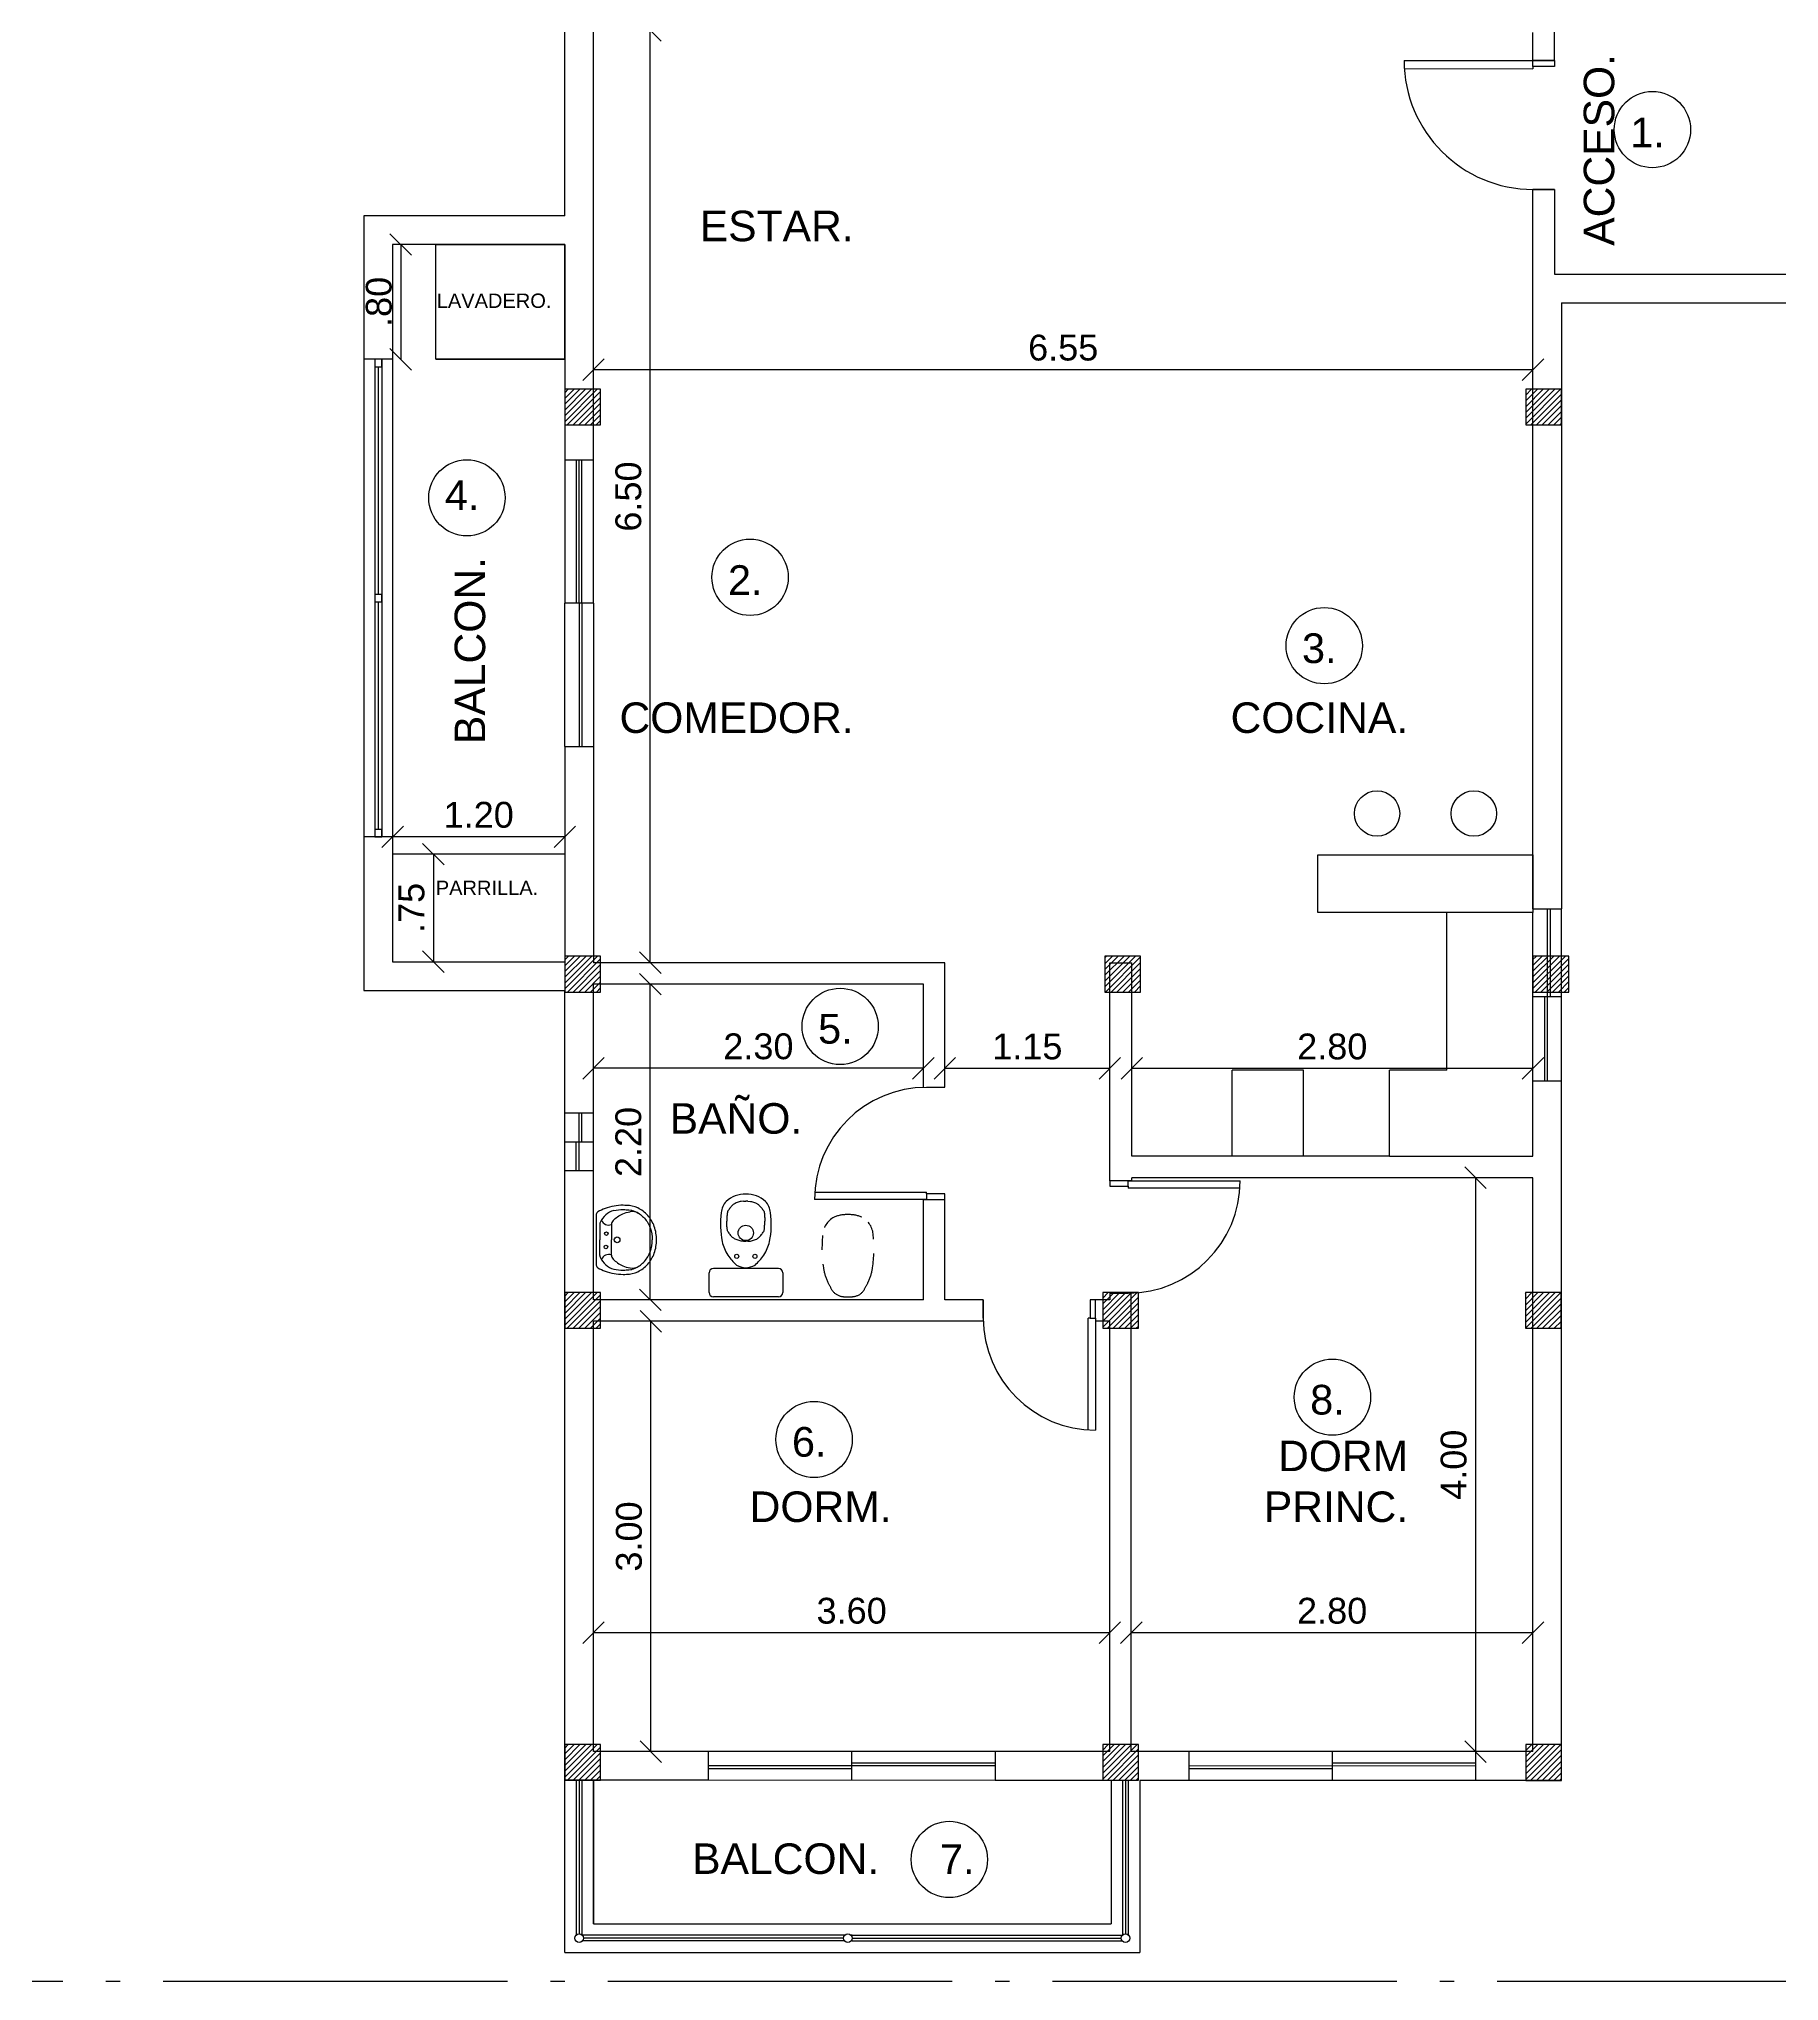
# Model space of a CAD drawing. Header units: millimetres. Extents: x 2359 to 2651, y 2020 to 2122.
# Drawn here: x 2462.03 to 2474.16, y 2069.19 to 2082.73 of the extents above; entities that cross this region are included whole.
import ezdxf
from ezdxf.enums import TextEntityAlignment as Align

# ---------------------------------------------------------------- set-up
doc = ezdxf.new("R2010")
doc.units = ezdxf.units.MM
doc.linetypes.add('ACAD_ISO04W100', pattern=[30, 24, -3, 0, -3])
doc.linetypes.add('DASHED', pattern=[0.75, 0.5, -0.25])
doc.layers.get('0').update_dxf_attribs({"color": 4})
for name, color, linetype in [('CARP-MARCO-PUERTAS', 102, 'Continuous'), ('columnas', 254, 'Continuous'), ('hº aº', 251, 'Continuous'), ('SANIT-DET', 1, 'Continuous')]:
    doc.layers.add(name, color=color, linetype=linetype)
doc.styles.add('ROMANS', font='arial.ttf')
doc.styles.get("Standard").update_dxf_attribs({"font": 'arial.ttf'})
doc.dimstyles.new('Para Interiores', dxfattribs={"dimtxt": 0.18, "dimasz": 0.15, "dimexe": 0.18, "dimexo": 0.0625, "dimgap": 0.06, "dimtad": 1, "dimzin": 4, "dimdsep": 46, "dimtxsty": 'Standard', "dimblk": 'OBLIQUE', "dimcen": 1, "dimse1": 1, "dimse2": 1, "dimclrd": 2, "dimadec": 0, "dimazin": 0, "dimtfac": 1, "dimtofl": 0, "dimtmove": 0, "dimatfit": 3, "dimfxl": 1, "dimtolj": 1, "dimtzin": 0, "dimarcsym": 1})

# ---------------------------------------------------------------- blocks, each defined once
blk = doc.blocks.new('_Oblique')
at = {"color": 0, "linetype": 'ByBlock', "lineweight": -2}
blk.add_line((-0.5, -0.5), (0.5, 0.5), dxfattribs=at)
blk = doc.blocks.new('*D273')
at = {"color": 2, "lineweight": -2, "transparency": 16777216}
blk.add_line((2472.048, 2074.791), (2472.048, 2070.79), dxfattribs=at)
at = {"layer": 'Defpoints', "color": 0, "transparency": 16777216}
for p in [(2472, 2074.791), (2471.851, 2070.79), (2472.048, 2070.79)]:
    blk.add_point(p, dxfattribs=at)
at = {"color": 2, "lineweight": -2, "transparency": 16777216, "xscale": 0.15, "yscale": 0.15, "zscale": 0.15}
for p, rotation in [((2472.048, 2074.791), 90), ((2472.048, 2070.79), 270)]:
    blk.add_blockref('_Oblique', p, dxfattribs=dict(at, rotation=rotation))
at = {"color": 0, "transparency": 16777216, "insert": (2471.896, 2072.79), "char_height": 0.18, "attachment_point": 5, "rotation": 90}
blk.add_mtext('\\A1;{\\C2;4.00}', dxfattribs=at)
blk = doc.blocks.new('*D302')
at = {"color": 2, "lineweight": -2, "transparency": 16777216}
blk.add_line((2469.498, 2071.619), (2465.898, 2071.619), dxfattribs=at)
at = {"layer": 'Defpoints', "color": 0, "transparency": 16777216}
for p in [(2465.898, 2071.619), (2465.898, 2071.33), (2469.498, 2071.33)]:
    blk.add_point(p, dxfattribs=at)
at = {"color": 2, "lineweight": -2, "transparency": 16777216, "xscale": 0.15, "yscale": 0.15, "zscale": 0.15, "rotation": 180}
blk.add_blockref('_Oblique', (2465.898, 2071.619), dxfattribs=at)
at = {"color": 2, "lineweight": -2, "transparency": 16777216, "xscale": 0.15, "yscale": 0.15, "zscale": 0.15}
blk.add_blockref('_Oblique', (2469.498, 2071.619), dxfattribs=at)
at = {"color": 0, "transparency": 16777216, "insert": (2467.698, 2071.771), "char_height": 0.18, "attachment_point": 5}
blk.add_mtext('\\A1;{\\C2;3.60}', dxfattribs=at)
blk = doc.blocks.new('*D274')
at = {"color": 2, "lineweight": -2, "transparency": 16777216}
blk.add_line((2472.448, 2071.619), (2469.648, 2071.619), dxfattribs=at)
at = {"layer": 'Defpoints', "color": 0, "transparency": 16777216}
for p in [(2469.648, 2071.619), (2469.648, 2071.013), (2472.448, 2071.013)]:
    blk.add_point(p, dxfattribs=at)
at = {"color": 2, "lineweight": -2, "transparency": 16777216, "xscale": 0.15, "yscale": 0.15, "zscale": 0.15, "rotation": 180}
blk.add_blockref('_Oblique', (2469.648, 2071.619), dxfattribs=at)
at = {"color": 2, "lineweight": -2, "transparency": 16777216, "xscale": 0.15, "yscale": 0.15, "zscale": 0.15}
blk.add_blockref('_Oblique', (2472.448, 2071.619), dxfattribs=at)
at = {"color": 0, "transparency": 16777216, "insert": (2471.048, 2071.771), "char_height": 0.18, "attachment_point": 5}
blk.add_mtext('\\A1;{\\C2;2.80}', dxfattribs=at)
blk = doc.blocks.new('LAVAT-2')
blk.add_lwpolyline([(-0.177, 0), (0.177, 0, 0.27095), (0.195, 0.01, 0.041198), (0.218, 0.061, 0.087147), (0.241, 0.188, 0.014423), (0.24, 0.21, 0.110985), (0.222, 0.289, 0.102819), (0.17, 0.358, 0.093047), (0.093, 0.404, 0.087147), (0, 0.42, 0.087147), (-0.093, 0.404, 0.093047), (-0.17, 0.358, 0.102819), (-0.222, 0.289, 0.110985), (-0.24, 0.21, -0.014423), (-0.241, 0.188, 0.087147), (-0.218, 0.061, 0.041198), (-0.195, 0.01, 0.27095), (-0.177, 0)], format="xyb", close=True)
at = {"layer": 'SANIT-DET'}
for p, q in [((-0.11, 0.025), (0, 0.025)), ((-0.106, 0.105), (0, 0.105)), ((0.106, 0.105), (0, 0.105)), ((0.11, 0.025), (0, 0.025))]:
    blk.add_line(p, q, dxfattribs=at)
for points in [[(-0.21, 0.209, -0.11237), (-0.195, 0.276, -0.102819), (-0.15, 0.336, -0.093047), (-0.083, 0.375, -0.087147), (0, 0.39, -0.087147)], [(0.21, 0.209, 0.11237), (0.195, 0.276, 0.102819), (0.15, 0.336, 0.093047), (0.083, 0.375, 0.087147), (0, 0.39, 0.087147)], [(-0.204, 0.123, -0.048163), (-0.211, 0.188, -0.015067), (-0.21, 0.209, -0.042482)], [(-0.206, 0.246, -0.000644), (-0.206, 0.247, -0.042482)], [(-0.134, 0.117, -0.092164), (-0.181, 0.184, -0.064814), (-0.196, 0.235, -0.10564)], [(0.134, 0.117, 0.092164), (0.181, 0.184, 0.064814), (0.196, 0.235, 0.10564)], [(0.204, 0.123, 0.048163), (0.211, 0.188, 0.015067), (0.21, 0.209, 0.042482)], [(0.206, 0.246, 0.000644), (0.206, 0.247, 0.042482)]]:
    blk.add_lwpolyline(points, format="xyb", dxfattribs=at)
for centre, radius in [((0, 0.145), 0.02), ((-0.043, 0.07), 0.0125), ((0.05, 0.067), 0.0125)]:
    blk.add_circle(centre, radius, dxfattribs=at)
for centre, radius, start, end in [((-0.107, 0.249), 0.09, 146.4984, 189.2878), ((0.107, 0.249), 0.09, 350.7122, 33.5016), ((-0.06, 0.165), 0.151, 196.3504, 246.3403), ((-0.157, 0.087), 0.0542, 291.2773, 19.8888), ((-0.106, 0.145), 0.04, 225.1843, 270), ((-0.11, 0.05), 0.025, 246.3403, 270.2884), ((-0.11, 0.115), 0.09, 269.5093, 270), ((0.157, 0.087), 0.0542, 160.1112, 248.7227), ((0.106, 0.145), 0.04, 270, 314.8157), ((0.11, 0.05), 0.025, 269.7116, 293.6597), ((0.11, 0.115), 0.09, 270, 270.4907), ((0.06, 0.165), 0.151, 293.6597, 343.6496)]:
    blk.add_arc(centre, radius, start, end, dxfattribs=at)
at = {"style": 'ROMANS', "flags": 1}
blk.add_attdef('NOMENCLATURA', text='', height=0.08, dxfattribs=at).set_placement((0, 0.284), align=Align.MIDDLE)
blk = doc.blocks.new('INODORO1')
for p, q in [((-0.257, 0.03), (-0.257, 0.168)), ((0.227, 0.198), (-0.227, 0.198)), ((0.257, 0.168), (0.257, 0.03)), ((0.227, 0), (-0.227, 0))]:
    blk.add_line(p, q)
blk.add_lwpolyline([(-0.001, 0.716, 0.193023), (-0.138, 0.666, 0.145572), (-0.173, 0.588, 0.077711), (-0.166, 0.386, 0.087544), (-0.126, 0.292, 0.055228), (-0.066, 0.222, 0.090627), (-0.001, 0.203, 0.091051), (0.064, 0.222, 0.055228), (0.125, 0.292, 0.087544), (0.165, 0.386, 0.077711), (0.172, 0.588, 0.145572), (0.137, 0.666, 0.193023), (-0.001, 0.716, 61.25604)], format="xyb", close=True)
for centre, start, end in [((-0.227, 0.168), 90, 180), ((0.227, 0.168), 0, 90), ((-0.227, 0.03), 180, 270), ((0.227, 0.03), 270, 360)]:
    blk.add_arc(centre, 0.03, start, end)
at = {"layer": 'SANIT-DET'}
for points in [[(-0.016, 0.667), (-0.033, 0.666, 0.028747), (-0.062, 0.658, 0.052421), (-0.076, 0.652, 0.050041), (-0.093, 0.64, 0.040538), (-0.11, 0.621, 0.036304), (-0.125, 0.599, 0.08346), (-0.129, 0.588, 0.024812), (-0.131, 0.577, 0.009631), (-0.133, 0.551, 0.014344), (-0.133, 0.542, 0.009208), (-0.133, 0.528)], [(0.014, 0.667), (0.032, 0.666, -0.028747), (0.06, 0.658, -0.052421), (0.075, 0.652, -0.050041), (0.091, 0.64, -0.040538), (0.108, 0.621, -0.036304), (0.124, 0.599, -0.08346), (0.128, 0.588, -0.024812), (0.129, 0.577, -0.009631), (0.131, 0.551, -0.014344), (0.132, 0.542, -0.009208), (0.131, 0.528)], [(-0.016, 0.388), (-0.033, 0.389, -0.028747), (-0.062, 0.397, -0.052421), (-0.076, 0.403, -0.050041), (-0.093, 0.415, -0.040538), (-0.11, 0.434, -0.036304), (-0.125, 0.456, -0.08346), (-0.129, 0.467, -0.024812), (-0.131, 0.478, -0.009631), (-0.133, 0.504, -0.014344), (-0.133, 0.513, -0.009208), (-0.133, 0.527)], [(0.014, 0.388), (0.032, 0.389, 0.028747), (0.06, 0.397, 0.052421), (0.075, 0.403, 0.050041), (0.091, 0.415, 0.040538), (0.108, 0.434, 0.036304), (0.124, 0.456, 0.08346), (0.128, 0.467, 0.024812), (0.129, 0.478, 0.009631), (0.131, 0.504, 0.014344), (0.132, 0.513, 0.009208), (0.131, 0.527)]]:
    blk.add_lwpolyline(points, format="xyb", dxfattribs=at)
for points in [[(-0.016, 0.667), (-0.001, 0.667)], [(0.014, 0.667), (-0.001, 0.667)], [(-0.016, 0.388), (-0.001, 0.388)], [(0.014, 0.388), (-0.001, 0.388)]]:
    blk.add_lwpolyline(points, dxfattribs=at)
for centre, radius in [((-0.001, 0.446), 0.0535), ((-0.064, 0.283), 0.0141), ((0.063, 0.283), 0.0141)]:
    blk.add_circle(centre, radius, dxfattribs=at)
at = {"style": 'ROMANS', "flags": 1}
blk.add_attdef('NOMENCLATURA', text='', height=0.08, dxfattribs=at).set_placement((0.017, 0.1), align=Align.MIDDLE)
blk = doc.blocks.new('*D275')
at = {"color": 2, "lineweight": -2, "transparency": 16777216}
blk.add_line((2466.298, 2070.79), (2466.298, 2073.79), dxfattribs=at)
at = {"layer": 'Defpoints', "color": 0, "transparency": 16777216}
for p in [(2466.298, 2073.79), (2467.731, 2073.79), (2467.731, 2070.79)]:
    blk.add_point(p, dxfattribs=at)
at = {"color": 2, "lineweight": -2, "transparency": 16777216, "xscale": 0.15, "yscale": 0.15, "zscale": 0.15}
for p, rotation in [((2466.298, 2073.79), 90), ((2466.298, 2070.79), 270)]:
    blk.add_blockref('_Oblique', p, dxfattribs=dict(at, rotation=rotation))
at = {"color": 0, "transparency": 16777216, "insert": (2466.146, 2072.29), "char_height": 0.18, "attachment_point": 5, "rotation": 90}
blk.add_mtext('\\A1;{\\C2;3.00}', dxfattribs=at)
blk = doc.blocks.new('*D276')
at = {"color": 2, "lineweight": -2, "transparency": 16777216}
blk.add_line((2466.294, 2073.94), (2466.294, 2076.14), dxfattribs=at)
at = {"layer": 'Defpoints', "color": 0, "transparency": 16777216}
for p in [(2466.294, 2076.14), (2466.294, 2076.14), (2466.294, 2073.94)]:
    blk.add_point(p, dxfattribs=at)
at = {"color": 2, "lineweight": -2, "transparency": 16777216, "xscale": 0.15, "yscale": 0.15, "zscale": 0.15}
for p, rotation in [((2466.294, 2076.14), 90), ((2466.294, 2073.94), 270)]:
    blk.add_blockref('_Oblique', p, dxfattribs=dict(at, rotation=rotation))
at = {"color": 0, "transparency": 16777216, "insert": (2466.142, 2075.04), "char_height": 0.18, "attachment_point": 5, "rotation": 90}
blk.add_mtext('\\A1;2.20', dxfattribs=at)
blk = doc.blocks.new('*D277')
at = {"color": 2, "lineweight": -2, "transparency": 16777216}
blk.add_line((2466.294, 2076.29), (2466.294, 2082.79), dxfattribs=at)
at = {"layer": 'Defpoints', "color": 0, "transparency": 16777216}
for p in [(2466.294, 2082.79), (2469.385, 2082.79), (2469.385, 2076.29)]:
    blk.add_point(p, dxfattribs=at)
at = {"color": 2, "lineweight": -2, "transparency": 16777216, "xscale": 0.15, "yscale": 0.15, "zscale": 0.15}
for p, rotation in [((2466.294, 2082.79), 90), ((2466.294, 2076.29), 270)]:
    blk.add_blockref('_Oblique', p, dxfattribs=dict(at, rotation=rotation))
at = {"color": 0, "transparency": 16777216, "insert": (2466.142, 2079.54), "char_height": 0.18, "attachment_point": 5, "rotation": 90}
blk.add_mtext('\\A1;6.50', dxfattribs=at)
blk = doc.blocks.new('*D303')
at = {"color": 2, "lineweight": -2, "transparency": 16777216}
blk.add_line((2465.898, 2080.425), (2472.448, 2080.425), dxfattribs=at)
at = {"layer": 'Defpoints', "color": 0, "transparency": 16777216}
for p in [(2465.898, 2080.425), (2472.448, 2080.425), (2472.448, 2080.425)]:
    blk.add_point(p, dxfattribs=at)
at = {"color": 2, "lineweight": -2, "transparency": 16777216, "xscale": 0.15, "yscale": 0.15, "zscale": 0.15, "rotation": 180}
blk.add_blockref('_Oblique', (2465.898, 2080.425), dxfattribs=at)
at = {"color": 2, "lineweight": -2, "transparency": 16777216, "xscale": 0.15, "yscale": 0.15, "zscale": 0.15}
blk.add_blockref('_Oblique', (2472.448, 2080.425), dxfattribs=at)
at = {"color": 0, "transparency": 16777216, "insert": (2469.173, 2080.577), "char_height": 0.18, "attachment_point": 5}
blk.add_mtext('\\A1;6.55', dxfattribs=at)
blk = doc.blocks.new('*D304')
at = {"color": 2, "lineweight": -2, "transparency": 16777216}
blk.add_line((2472.448, 2075.553), (2469.651, 2075.553), dxfattribs=at)
at = {"layer": 'Defpoints', "color": 0, "transparency": 16777216}
for p in [(2469.651, 2076.29), (2472.448, 2075.937), (2469.651, 2075.553)]:
    blk.add_point(p, dxfattribs=at)
at = {"color": 2, "lineweight": -2, "transparency": 16777216, "xscale": 0.15, "yscale": 0.15, "zscale": 0.15, "rotation": 180}
blk.add_blockref('_Oblique', (2469.651, 2075.553), dxfattribs=at)
at = {"color": 2, "lineweight": -2, "transparency": 16777216, "xscale": 0.15, "yscale": 0.15, "zscale": 0.15}
blk.add_blockref('_Oblique', (2472.448, 2075.553), dxfattribs=at)
at = {"color": 0, "transparency": 16777216, "insert": (2471.049, 2075.705), "char_height": 0.18, "attachment_point": 5}
blk.add_mtext('\\A1;2.80', dxfattribs=at)
blk = doc.blocks.new('*D305')
at = {"color": 2, "lineweight": -2, "transparency": 16777216}
blk.add_line((2469.498, 2075.553), (2468.348, 2075.553), dxfattribs=at)
at = {"layer": 'Defpoints', "color": 0, "transparency": 16777216}
for p in [(2468.348, 2075.553), (2468.348, 2075.54), (2469.498, 2075.54)]:
    blk.add_point(p, dxfattribs=at)
at = {"color": 2, "lineweight": -2, "transparency": 16777216, "xscale": 0.15, "yscale": 0.15, "zscale": 0.15, "rotation": 180}
blk.add_blockref('_Oblique', (2468.348, 2075.553), dxfattribs=at)
at = {"color": 2, "lineweight": -2, "transparency": 16777216, "xscale": 0.15, "yscale": 0.15, "zscale": 0.15}
blk.add_blockref('_Oblique', (2469.498, 2075.553), dxfattribs=at)
at = {"color": 0, "transparency": 16777216, "insert": (2468.923, 2075.705), "char_height": 0.18, "attachment_point": 5}
blk.add_mtext('\\A1;1.15', dxfattribs=at)
blk = doc.blocks.new('*D306')
at = {"color": 2, "lineweight": -2, "transparency": 16777216}
blk.add_line((2468.198, 2075.554), (2465.898, 2075.554), dxfattribs=at)
at = {"layer": 'Defpoints', "color": 0, "transparency": 16777216}
for p in [(2465.898, 2075.554), (2465.898, 2075.554), (2468.198, 2075.554)]:
    blk.add_point(p, dxfattribs=at)
at = {"color": 2, "lineweight": -2, "transparency": 16777216, "xscale": 0.15, "yscale": 0.15, "zscale": 0.15, "rotation": 180}
blk.add_blockref('_Oblique', (2465.898, 2075.554), dxfattribs=at)
at = {"color": 2, "lineweight": -2, "transparency": 16777216, "xscale": 0.15, "yscale": 0.15, "zscale": 0.15}
blk.add_blockref('_Oblique', (2468.198, 2075.554), dxfattribs=at)
at = {"color": 0, "transparency": 16777216, "insert": (2467.048, 2075.706), "char_height": 0.18, "attachment_point": 5}
blk.add_mtext('\\A1;2.30', dxfattribs=at)
blk = doc.blocks.new('*D308')
at = {"color": 2, "lineweight": -2, "transparency": 16777216}
blk.add_line((2465.698, 2077.168), (2464.498, 2077.168), dxfattribs=at)
at = {"layer": 'Defpoints', "color": 0, "transparency": 16777216}
for p in [(2464.498, 2081.297), (2465.698, 2081.297), (2464.498, 2077.168)]:
    blk.add_point(p, dxfattribs=at)
at = {"color": 2, "lineweight": -2, "transparency": 16777216, "xscale": 0.15, "yscale": 0.15, "zscale": 0.15, "rotation": 180}
blk.add_blockref('_Oblique', (2464.498, 2077.168), dxfattribs=at)
at = {"color": 2, "lineweight": -2, "transparency": 16777216, "xscale": 0.15, "yscale": 0.15, "zscale": 0.15}
blk.add_blockref('_Oblique', (2465.698, 2077.168), dxfattribs=at)
at = {"color": 0, "transparency": 16777216, "insert": (2465.098, 2077.32), "char_height": 0.18, "attachment_point": 5}
blk.add_mtext('\\A1;1.20', dxfattribs=at)
blk = doc.blocks.new('*D283')
at = {"color": 2, "lineweight": -2, "transparency": 16777216}
blk.add_line((2464.554, 2081.297), (2464.554, 2080.497), dxfattribs=at)
at = {"layer": 'Defpoints', "color": 0, "transparency": 16777216}
for p in [(2464.964, 2081.297), (2464.554, 2080.497), (2464.964, 2080.497)]:
    blk.add_point(p, dxfattribs=at)
at = {"color": 2, "lineweight": -2, "transparency": 16777216, "xscale": 0.15, "yscale": 0.15, "zscale": 0.15}
for p, rotation in [((2464.554, 2081.297), 90), ((2464.554, 2080.497), 270)]:
    blk.add_blockref('_Oblique', p, dxfattribs=dict(at, rotation=rotation))
at = {"color": 0, "transparency": 16777216, "insert": (2464.402, 2080.897), "char_height": 0.18, "attachment_point": 5, "rotation": 90}
blk.add_mtext('\\A1;.80', dxfattribs=at)
blk = doc.blocks.new('*D284')
at = {"color": 2, "lineweight": -2, "transparency": 16777216}
blk.add_line((2464.782, 2077.047), (2464.782, 2076.297), dxfattribs=at)
at = {"layer": 'Defpoints', "color": 0, "transparency": 16777216}
for p in [(2465.636, 2077.047), (2464.782, 2076.297), (2465.636, 2076.297)]:
    blk.add_point(p, dxfattribs=at)
at = {"color": 2, "lineweight": -2, "transparency": 16777216, "xscale": 0.15, "yscale": 0.15, "zscale": 0.15}
for p, rotation in [((2464.782, 2077.047), 90), ((2464.782, 2076.297), 270)]:
    blk.add_blockref('_Oblique', p, dxfattribs=dict(at, rotation=rotation))
at = {"color": 0, "transparency": 16777216, "insert": (2464.63, 2076.672), "char_height": 0.18, "attachment_point": 5, "rotation": 90}
blk.add_mtext('\\A1;{\\C2;.75}', dxfattribs=at)

msp = doc.modelspace()

# ---------------------------------------------------------------- hatches: boundary and pattern name
at = {"layer": 'hº aº'}
h = msp.add_hatch(dxfattribs=at)
h.set_pattern_fill('ANSI31', color=256, scale=0.009, angle=180, style=0)
h.set_pattern_definition([(225, (3117.87086, 2512.47858), (0.0202055763, -0.0202055763), [])])
h.paths.add_polyline_path([(2465.698, 2080.039), (2465.948, 2080.039), (2465.948, 2080.288), (2465.698, 2080.288)])
h = msp.add_hatch(dxfattribs=at)
h.set_pattern_fill('ANSI31', color=256, scale=0.009, angle=180, style=0)
h.set_pattern_definition([(225, (3111.170856, 2512.47858), (0.0202055763, -0.0202055763), [])])
h.paths.add_polyline_path([(2472.398, 2080.039), (2472.648, 2080.039), (2472.648, 2080.288), (2472.398, 2080.288)])
h = msp.add_hatch(dxfattribs=at)
h.set_pattern_fill('ANSI31', color=256, scale=0.009, angle=180, style=0)
h.set_pattern_definition([(225, (3117.87086, 2508.524246), (0.0202055763, -0.0202055763), [])])
h.paths.add_polyline_path([(2465.698, 2076.085), (2465.948, 2076.085), (2465.948, 2076.334), (2465.698, 2076.334)])
h = msp.add_hatch(dxfattribs=at)
h.set_pattern_fill('ANSI31', color=256, scale=0.009, angle=180, style=0)
h.set_pattern_definition([(225, (3114.10541, 2508.524246), (0.0202055763, -0.0202055763), [])])
h.paths.add_polyline_path([(2469.463, 2076.085), (2469.713, 2076.085), (2469.713, 2076.334), (2469.463, 2076.334)])
h = msp.add_hatch(dxfattribs=at)
h.set_pattern_fill('ANSI31', color=256, scale=0.009, angle=180, style=0)
h.set_pattern_definition([(225, (3111.120857, 2508.524246), (0.0202055763, -0.0202055763), [])])
h.paths.add_polyline_path([(2472.448, 2076.085), (2472.698, 2076.085), (2472.698, 2076.334), (2472.448, 2076.334)])
h = msp.add_hatch(dxfattribs=at)
h.set_pattern_fill('ANSI31', color=256, scale=0.009, angle=180, style=0)
h.set_pattern_definition([(225, (3117.87086, 2506.180778), (0.0202055763, -0.0202055763), [])])
h.paths.add_polyline_path([(2465.698, 2073.741), (2465.948, 2073.741), (2465.948, 2073.99), (2465.698, 2073.99)])
h = msp.add_hatch(dxfattribs=at)
h.set_pattern_fill('ANSI31', color=256, scale=0.009, angle=180, style=0)
h.set_pattern_definition([(225, (3114.119515, 2506.180778), (0.0202055763, -0.0202055763), [])])
h.paths.add_polyline_path([(2469.449, 2073.741), (2469.699, 2073.741), (2469.699, 2073.99), (2469.449, 2073.99)])
h = msp.add_hatch(dxfattribs=at)
h.set_pattern_fill('ANSI31', color=256, scale=0.009, angle=180, style=0)
h.set_pattern_definition([(225, (3111.173462, 2506.180778), (0.0202055763, -0.0202055763), [])])
h.paths.add_polyline_path([(2472.395, 2073.741), (2472.645, 2073.741), (2472.645, 2073.99), (2472.395, 2073.99)])
h = msp.add_hatch(dxfattribs=at)
h.set_pattern_fill('ANSI31', color=256, scale=0.009, angle=180, style=0)
h.set_pattern_definition([(225, (3117.87086, 2503.029464), (0.0202055763, -0.0202055763), [])])
h.paths.add_polyline_path([(2465.698, 2070.59), (2465.948, 2070.59), (2465.948, 2070.839), (2465.698, 2070.839)])
h = msp.add_hatch(dxfattribs=at)
h.set_pattern_fill('ANSI31', color=256, scale=0.009, angle=180, style=0)
h.set_pattern_definition([(225, (3114.119515, 2503.029837), (0.0202055763, -0.0202055763), [])])
h.paths.add_polyline_path([(2469.449, 2070.59), (2469.699, 2070.59), (2469.699, 2070.839), (2469.449, 2070.839)])
h = msp.add_hatch(dxfattribs=at)
h.set_pattern_fill('ANSI31', color=256, scale=0.009, angle=180, style=0)
h.set_pattern_definition([(225, (3111.170863, 2503.028783), (0.0202055763, -0.0202055763), [])])
h.paths.add_polyline_path([(2472.398, 2070.589), (2472.648, 2070.589), (2472.648, 2070.838), (2472.398, 2070.838)])

# ---------------------------------------------------------------- linework, layer by layer
at = {"color": 4}
for p, q in [((2465.698, 2081.497), (2465.698, 2082.99)), ((2472.598, 2082.581), (2472.598, 2082.99)), ((2465.898, 2079.797), (2465.898, 2082.79)), ((2472.448, 2082.581), (2472.448, 2082.775)), ((2471.55, 2082.581), (2472.448, 2082.581)), ((2471.551, 2082.523), (2472.448, 2082.522)), ((2472.598, 2082.581), (2472.448, 2082.581)), ((2472.448, 2082.537), (2472.448, 2082.522)), ((2472.448, 2076.666), (2472.448, 2081.681)), ((2472.448, 2081.681), (2472.598, 2081.681)), ((2472.598, 2081.681), (2472.448, 2081.681)), ((2472.598, 2081.681), (2472.448, 2081.681)), ((2472.598, 2081.681), (2472.598, 2081.09)), ((2465.698, 2081.297), (2464.498, 2081.297)), ((2464.498, 2081.297), (2464.498, 2080.497)), ((2465.698, 2081.297), (2465.698, 2080.497)), ((2472.598, 2081.09), (2475.598, 2081.09)), ((2472.648, 2080.89), (2475.548, 2080.89)), ((2472.648, 2080.89), (2472.648, 2076.666)), ((2464.798, 2080.497), (2465.698, 2080.497)), ((2465.698, 2077.797), (2465.698, 2076.297)), ((2465.898, 2077.797), (2465.898, 2076.29)), ((2465.698, 2077.047), (2465.698, 2076.297)), ((2468.348, 2076.29), (2465.898, 2076.29)), ((2468.348, 2075.422), (2468.348, 2076.29)), ((2469.498, 2074.791), (2469.498, 2076.29)), ((2469.498, 2076.29), (2469.651, 2076.29)), ((2469.651, 2074.941), (2469.651, 2076.29)), ((2467.998, 2076.14), (2465.898, 2076.14)), ((2468.198, 2076.14), (2465.898, 2076.14)), ((2465.898, 2075.24), (2465.898, 2076.14)), ((2468.198, 2075.421), (2468.198, 2076.14)), ((2465.698, 2075.24), (2465.698, 2076.097)), ((2472.648, 2070.59), (2472.648, 2075.466)), ((2468.219, 2075.422), (2468.348, 2075.422)), ((2470.351, 2074.941), (2469.651, 2074.941)), ((2471.448, 2074.941), (2470.848, 2074.941)), ((2465.698, 2070.59), (2465.698, 2074.84)), ((2465.898, 2073.94), (2465.898, 2074.84)), ((2469.498, 2074.769), (2469.498, 2074.791)), ((2472.448, 2074.791), (2469.651, 2074.791)), ((2469.651, 2074.769), (2469.651, 2074.791)), ((2472.448, 2070.79), (2472.448, 2074.791)), ((2468.219, 2074.64), (2467.439, 2074.64)), ((2467.441, 2074.69), (2468.219, 2074.691)), ((2468.195, 2074.64), (2468.348, 2074.64)), ((2468.198, 2073.94), (2468.198, 2074.64)), ((2468.198, 2074.64), (2468.348, 2074.64)), ((2468.219, 2074.678), (2468.219, 2074.691)), ((2468.348, 2073.94), (2468.348, 2074.64)), ((2469.651, 2074.769), (2469.498, 2074.769)), ((2469.651, 2074.769), (2469.498, 2074.769)), ((2469.626, 2074.769), (2470.407, 2074.769)), ((2469.626, 2074.731), (2469.626, 2074.718)), ((2470.405, 2074.718), (2469.626, 2074.718)), ((2469.498, 2073.987), (2469.498, 2073.94)), ((2469.626, 2073.987), (2469.498, 2073.987)), ((2469.498, 2073.987), (2469.626, 2073.987)), ((2469.498, 2073.987), (2469.626, 2073.987)), ((2469.648, 2070.79), (2469.648, 2073.987)), ((2468.198, 2073.94), (2465.898, 2073.94)), ((2468.616, 2073.94), (2468.348, 2073.94)), ((2468.616, 2073.811), (2468.616, 2073.94)), ((2468.616, 2073.94), (2468.616, 2073.811)), ((2468.616, 2073.94), (2468.616, 2073.811)), ((2469.498, 2073.94), (2469.398, 2073.94)), ((2468.616, 2073.79), (2465.898, 2073.79)), ((2465.898, 2070.79), (2465.898, 2073.79)), ((2469.347, 2073.033), (2469.347, 2073.811)), ((2469.36, 2073.811), (2469.347, 2073.811)), ((2469.398, 2073.811), (2469.398, 2073.031)), ((2469.498, 2073.79), (2469.398, 2073.79)), ((2469.498, 2073.79), (2469.398, 2073.79)), ((2469.498, 2070.79), (2469.498, 2073.79)), ((2466.698, 2070.79), (2465.898, 2070.79)), ((2466.698, 2070.79), (2466.298, 2070.79)), ((2469.498, 2070.79), (2468.698, 2070.79)), ((2469.498, 2070.79), (2468.698, 2070.79)), ((2470.048, 2070.79), (2469.648, 2070.79)), ((2472.448, 2070.79), (2472.048, 2070.79)), ((2465.898, 2069.59), (2465.898, 2070.59)), ((2470.048, 2070.589), (2469.707, 2070.589)), ((2472.648, 2070.589), (2472.048, 2070.589))]:
    msp.add_line(p, q, dxfattribs=at)
at = {"color": 5}
for p, q in [((2465.698, 2081.497), (2464.298, 2081.497)), ((2464.298, 2081.497), (2464.298, 2080.497)), ((2465.698, 2081.297), (2464.498, 2081.297)), ((2464.498, 2081.297), (2464.498, 2080.497)), ((2464.498, 2080.497), (2464.298, 2080.497)), ((2465.698, 2080.497), (2465.698, 2079.797)), ((2465.698, 2077.797), (2465.698, 2076.297)), ((2464.498, 2077.168), (2464.298, 2077.168)), ((2464.298, 2077.168), (2464.298, 2076.097)), ((2464.498, 2077.168), (2464.498, 2076.297)), ((2465.698, 2077.047), (2465.698, 2076.297)), ((2464.498, 2076.297), (2465.698, 2076.297)), ((2464.298, 2076.097), (2465.698, 2076.097)), ((2466.698, 2070.59), (2465.698, 2070.59)), ((2465.698, 2069.39), (2465.698, 2070.59)), ((2465.898, 2070.59), (2465.898, 2069.59)), ((2469.507, 2070.589), (2468.698, 2070.589)), ((2469.507, 2070.589), (2469.507, 2069.59)), ((2469.707, 2070.589), (2469.707, 2069.39)), ((2465.898, 2069.59), (2469.507, 2069.59)), ((2465.698, 2069.39), (2469.707, 2069.39))]:
    msp.add_line(p, q, dxfattribs=at)
at = {"color": 7}
for p, q in [((2464.798, 2080.497), (2464.798, 2081.297)), ((2464.798, 2081.297), (2465.698, 2081.297)), ((2465.698, 2080.497), (2465.698, 2081.297)), ((2465.698, 2080.497), (2464.798, 2080.497)), ((2465.698, 2077.047), (2464.498, 2077.047))]:
    msp.add_line(p, q, dxfattribs=at)
at = {"color": 102}
for p, q in [((2464.298, 2080.497), (2464.298, 2077.168)), ((2464.373, 2080.445), (2464.373, 2078.858)), ((2465.698, 2079.797), (2465.898, 2079.797)), ((2464.373, 2078.858), (2464.373, 2077.219)), ((2465.698, 2077.797), (2465.898, 2077.797)), ((2472.448, 2076.666), (2472.648, 2076.666)), ((2472.548, 2076.666), (2472.548, 2075.466)), ((2472.568, 2076.666), (2472.568, 2076.054)), ((2472.648, 2075.466), (2472.648, 2076.666)), ((2472.448, 2075.466), (2472.448, 2076.641)), ((2472.448, 2076.054), (2472.648, 2076.054)), ((2472.528, 2076.054), (2472.528, 2075.466)), ((2472.448, 2075.466), (2472.448, 2075.466)), ((2472.448, 2075.466), (2472.648, 2075.466)), ((2465.898, 2075.24), (2465.698, 2075.24)), ((2465.698, 2074.84), (2465.698, 2075.24)), ((2465.798, 2074.84), (2465.798, 2075.24)), ((2465.818, 2075.04), (2465.818, 2075.24)), ((2465.898, 2074.84), (2465.898, 2075.24)), ((2465.898, 2075.04), (2465.698, 2075.04)), ((2465.778, 2074.84), (2465.778, 2075.04)), ((2465.898, 2074.84), (2465.698, 2074.84)), ((2466.698, 2070.79), (2466.698, 2070.59)), ((2468.698, 2070.79), (2466.698, 2070.79)), ((2467.698, 2070.79), (2467.698, 2070.59)), ((2468.698, 2070.71), (2467.698, 2070.71)), ((2468.698, 2070.79), (2468.698, 2070.589)), ((2470.048, 2070.79), (2470.048, 2070.589)), ((2472.048, 2070.79), (2470.048, 2070.79)), ((2471.048, 2070.79), (2471.048, 2070.589)), ((2472.048, 2070.709), (2471.048, 2070.709)), ((2472.048, 2070.79), (2472.048, 2070.589)), ((2468.698, 2070.69), (2466.698, 2070.69)), ((2467.698, 2070.67), (2466.698, 2070.67)), ((2468.698, 2070.589), (2466.698, 2070.59)), ((2472.048, 2070.689), (2470.048, 2070.69)), ((2471.048, 2070.669), (2470.048, 2070.67)), ((2472.048, 2070.589), (2470.048, 2070.589))]:
    msp.add_line(p, q, dxfattribs=at)
at = {"color": 1}
for p, q in [((2471.848, 2075.541), (2471.848, 2076.641)), ((2470.848, 2075.541), (2470.351, 2075.541)), ((2470.351, 2074.941), (2470.351, 2075.541)), ((2470.848, 2074.941), (2470.848, 2075.541)), ((2471.848, 2075.541), (2471.448, 2075.541)), ((2471.448, 2074.941), (2471.448, 2075.541)), ((2472.448, 2074.941), (2472.448, 2075.466)), ((2470.848, 2074.941), (2470.351, 2074.941)), ((2471.448, 2074.941), (2472.448, 2074.941))]:
    msp.add_line(p, q, dxfattribs=at)
at = {"color": 7, "linetype": 'ACAD_ISO04W100', "ltscale": 0.1}
msp.add_line((2444.298, 2069.19), (2486.298, 2069.19), dxfattribs=at)
at = {"color": 7}
for points in [[(2472.448, 2082.581), (2472.598, 2082.581), (2472.598, 2082.537), (2472.448, 2082.537)], [(2464.423, 2080.497), (2464.373, 2080.497), (2464.373, 2080.445), (2464.423, 2080.445)], [(2464.423, 2078.858), (2464.373, 2078.858), (2464.373, 2078.807), (2464.423, 2078.807)], [(2464.423, 2077.219), (2464.373, 2077.219), (2464.373, 2077.168), (2464.423, 2077.168)], [(2468.219, 2074.64), (2468.348, 2074.64), (2468.348, 2074.678), (2468.219, 2074.678)], [(2469.626, 2074.769), (2469.498, 2074.769), (2469.498, 2074.731), (2469.626, 2074.731)], [(2469.398, 2073.811), (2469.398, 2073.94), (2469.36, 2073.94), (2469.36, 2073.811)]]:
    msp.add_lwpolyline(points, close=True, dxfattribs=at)
at = {"color": 1}
msp.add_lwpolyline([(2472.448, 2076.641), (2470.948, 2076.641), (2470.948, 2077.041), (2472.448, 2077.041)], close=True, dxfattribs=at)
at = {"color": 1, "linetype": 'DASHED', "ltscale": 0.15}
msp.add_lwpolyline([(2467.769, 2074.517, -0.262722), (2467.849, 2074.389, -0.061431), (2467.844, 2074.163, -0.073837), (2467.816, 2074.068, -0.02136), (2467.782, 2074.005, -0.217458), (2467.718, 2073.964, -0.067695), (2467.672, 2073.96, -0.067639), (2467.627, 2073.964, -0.190009), (2467.563, 2074.005, -0.02136), (2467.529, 2074.068, -0.069685), (2467.501, 2074.163, -0.061431), (2467.496, 2074.389, -0.262722), (2467.576, 2074.517, -0.09682), (2467.672, 2074.534, -0.096471), (2467.769, 2074.517)], format="xyb", close=True, dxfattribs=at)
at = {"color": 7}
for centre in [(2473.281, 2082.098), (2465.016, 2079.531), (2466.99, 2078.977), (2470.993, 2078.5), (2467.618, 2075.846), (2471.05, 2073.261), (2467.436, 2072.966), (2468.379, 2070.038)]:
    msp.add_circle(centre, 0.266, dxfattribs=at)
at = {"color": 1}
for centre in [(2471.361, 2077.33), (2472.036, 2077.33)]:
    msp.add_circle(centre, 0.158, dxfattribs=at)
at = {"color": 7}
for centre, radius, start, end in [((2472.45, 2082.581), 0.9, 180.0275, 270.0007), ((2468.221, 2074.639), 0.782, 90, 179.9733), ((2469.625, 2074.769), 0.782, 270, 359.9733), ((2469.398, 2073.813), 0.782, 180, 269.9733)]:
    msp.add_arc(centre, radius, start, end, dxfattribs=at)
at = {"layer": 'CARP-MARCO-PUERTAS'}
for p, q in [((2464.423, 2080.497), (2464.423, 2077.168)), ((2464.498, 2080.497), (2464.498, 2077.168)), ((2464.398, 2080.445), (2464.398, 2078.858)), ((2465.698, 2079.797), (2465.698, 2078.797)), ((2465.778, 2079.797), (2465.778, 2078.797)), ((2465.798, 2078.797), (2465.798, 2079.797)), ((2465.818, 2078.797), (2465.818, 2079.797)), ((2465.898, 2078.797), (2465.898, 2079.797)), ((2464.398, 2078.807), (2464.398, 2077.219)), ((2465.898, 2078.797), (2465.698, 2078.797)), ((2465.698, 2077.797), (2465.698, 2078.797)), ((2465.898, 2078.797), (2465.698, 2078.797)), ((2465.798, 2078.797), (2465.798, 2077.797)), ((2465.818, 2078.797), (2465.818, 2077.797)), ((2465.898, 2078.797), (2465.898, 2077.797)), ((2465.778, 2070.589), (2465.778, 2069.512)), ((2465.798, 2070.589), (2465.798, 2069.52)), ((2465.818, 2070.589), (2465.818, 2069.512)), ((2469.587, 2070.589), (2469.587, 2069.512)), ((2469.607, 2070.589), (2469.607, 2069.52)), ((2469.627, 2070.589), (2469.627, 2069.512)), ((2467.65, 2069.51), (2465.82, 2069.51)), ((2467.642, 2069.49), (2465.828, 2069.49)), ((2467.702, 2069.51), (2467.695, 2069.51)), ((2467.702, 2069.51), (2467.695, 2069.51)), ((2467.702, 2069.51), (2469.585, 2069.51)), ((2467.702, 2069.49), (2469.577, 2069.49)), ((2467.65, 2069.47), (2465.82, 2069.47)), ((2467.702, 2069.47), (2467.695, 2069.47)), ((2467.702, 2069.47), (2467.695, 2069.47)), ((2467.702, 2069.47), (2469.585, 2069.47))]:
    msp.add_line(p, q, dxfattribs=at)
for centre in [(2465.798, 2069.49), (2465.798, 2069.49), (2467.672, 2069.49), (2467.672, 2069.49), (2469.607, 2069.49)]:
    msp.add_circle(centre, 0.03, dxfattribs=at)
at = {"layer": 'columnas'}
for points in [[(2465.698, 2080.039), (2465.948, 2080.039), (2465.948, 2080.289), (2465.698, 2080.289)], [(2472.398, 2080.039), (2472.648, 2080.039), (2472.648, 2080.289), (2472.398, 2080.289)], [(2465.698, 2076.085), (2465.948, 2076.085), (2465.948, 2076.335), (2465.698, 2076.335)], [(2469.463, 2076.085), (2469.713, 2076.085), (2469.713, 2076.335), (2469.463, 2076.335)], [(2472.448, 2076.085), (2472.698, 2076.085), (2472.698, 2076.335), (2472.448, 2076.335)], [(2465.698, 2073.741), (2465.948, 2073.741), (2465.948, 2073.991), (2465.698, 2073.991)], [(2469.449, 2073.741), (2469.699, 2073.741), (2469.699, 2073.991), (2469.449, 2073.991)], [(2472.395, 2073.741), (2472.645, 2073.741), (2472.645, 2073.991), (2472.395, 2073.991)], [(2465.698, 2070.59), (2465.948, 2070.59), (2465.948, 2070.84), (2465.698, 2070.84)], [(2469.449, 2070.59), (2469.699, 2070.59), (2469.699, 2070.84), (2469.449, 2070.84)], [(2472.398, 2070.589), (2472.648, 2070.589), (2472.648, 2070.839), (2472.398, 2070.839)]]:
    msp.add_lwpolyline(points, close=True, dxfattribs=at)

# ---------------------------------------------------------------- block references
at = {"layer": 'CARP-MARCO-PUERTAS'}
msp.add_blockref('INODORO1', (2466.961, 2073.96), dxfattribs=at)
at = {"layer": 'CARP-MARCO-PUERTAS', "rotation": 270}
msp.add_blockref('LAVAT-2', (2465.918, 2074.358), dxfattribs=at)

# ---------------------------------------------------------------- texts
at = {"color": 7, "char_height": 0.04254, "attachment_point": 7, "rotation": 90}
for s, insert in [('{\\H5x;ACCESO.}', (2473.018, 2081.288)), ('{\\H5x;BALCON.}', (2465.146, 2077.814))]:
    msp.add_mtext_dynamic_manual_height_columns(s, width=6.18774, gutter_width=12.5, heights=[0], dxfattribs=dict(at, insert=insert))
at = {"color": 7}
for s, width, insert, char_height, attachment_point in [('{\\H5x;1.}', 6.18774, (2473.368, 2081.975), 0.0414, 9), ('{\\H5x;ESTAR.}', 6.18774, (2467.712, 2081.317), 0.04254, 9), ('LAVADERO.', 6.20163, (2465.605, 2080.955), 0.1, 3), ('{\\H5x;4.}', 6.18774, (2465.103, 2079.654), 0.0414, 3), ('{\\H5x;2.}', 6.18774, (2467.077, 2078.854), 0.0414, 9), ('{\\H5x;3.}', 6.18774, (2471.079, 2078.376), 0.0414, 9), ('{\\H5x;\\PCOMEDOR.}', 6.18774, (2467.712, 2077.889), 0.0425, 9), ('{\\H5x;COCINA.}', 6.18774, (2471.578, 2077.889), 0.04254, 9), ('PARRILLA.', 6.20163, (2465.513, 2076.862), 0.1, 3), ('{\\H5x;5.}', 6.18774, (2467.705, 2075.723), 0.0414, 9), ('{\\H5x;BAÑO.}', 6.18774, (2467.354, 2075.095), 0.04254, 9), ('{\\H5x;8.}', 6.18774, (2471.136, 2073.137), 0.0414, 9), ('{\\H5x;6.}', 6.18774, (2467.523, 2072.843), 0.0414, 9), ('{\\H5x;DORM\\PPRINC.}', 6.18774, (2471.578, 2072.388), 0.0425, 9), ('{\\H5x;DORM.}', 6.18774, (2467.977, 2072.388), 0.04254, 9), ('{\\H5x;BALCON.}', 6.18774, (2466.586, 2070.15), 0.04254, 1), ('{\\H5x;7.}', 6.18774, (2468.314, 2070.143), 0.0414, 1)]:
    msp.add_mtext_dynamic_manual_height_columns(s, width=width, gutter_width=12.5, heights=[0], dxfattribs=dict(at, insert=insert, char_height=char_height, attachment_point=attachment_point))

# ---------------------------------------------------------------- dimensions: what is measured, and where the dimension line sits
at = {"color": 2}
for base, p1, p2, angle, picture, middle in [((2466.294, 2082.79), (2469.385, 2076.29), (2469.385, 2082.79), 270, '*D277', (2466.142, 2079.54)), ((2464.554, 2080.497), (2464.964, 2081.297), (2464.964, 2080.497), 90, '*D283', (2464.402, 2080.897)), ((2464.498, 2077.168), (2465.698, 2081.297), (2464.498, 2081.297), 180, '*D308', (2465.098, 2077.32)), ((2472.448, 2080.425), (2465.898, 2080.425), (2472.448, 2080.425), 180, '*D303', (2469.173, 2080.577)), ((2469.651, 2075.553), (2472.448, 2075.937), (2469.651, 2076.29), 180, '*D304', (2471.049, 2075.705)), ((2466.294, 2076.14), (2466.294, 2073.94), (2466.294, 2076.14), 270, '*D276', (2466.142, 2075.04)), ((2465.898, 2075.554), (2468.198, 2075.554), (2465.898, 2075.554), 180, '*D306', (2467.048, 2075.706)), ((2468.348, 2075.553), (2469.498, 2075.54), (2468.348, 2075.54), 180, '*D305', (2468.923, 2075.705))]:
    dim = msp.add_linear_dim(base=base, p1=p1, p2=p2, angle=angle, dimstyle='Para Interiores', dxfattribs=at)
    dim.commit()
    dim.dimension.update_dxf_attribs({"geometry": picture, "text_midpoint": middle})
at = {"color": 5}
dim = msp.add_linear_dim(base=(2464.782, 2076.297), p1=(2465.636, 2077.047), p2=(2465.636, 2076.297), angle=90, text='{\\C2;<>}', dimstyle='Para Interiores', dxfattribs=at)
dim.commit()
dim.dimension.update_dxf_attribs({"geometry": '*D284', "text_midpoint": (2464.63, 2076.672)})
at = {"color": 102}
for base, p1, p2, picture, middle in [((2472.048, 2070.79), (2472, 2074.791), (2471.851, 2070.79), '*D273', (2471.896, 2072.79)), ((2466.298, 2073.79), (2467.731, 2070.79), (2467.731, 2073.79), '*D275', (2466.146, 2072.29))]:
    dim = msp.add_linear_dim(base=base, p1=p1, p2=p2, angle=270, text='{\\C2;<>}', dimstyle='Para Interiores', dxfattribs=at)
    dim.commit()
    dim.dimension.update_dxf_attribs({"geometry": picture, "text_midpoint": middle})
at = {"color": 4}
for base, p1, p2, picture, middle in [((2465.898, 2071.619), (2469.498, 2071.33), (2465.898, 2071.33), '*D302', (2467.698, 2071.771)), ((2469.648, 2071.619), (2472.448, 2071.013), (2469.648, 2071.013), '*D274', (2471.048, 2071.771))]:
    dim = msp.add_linear_dim(base=base, p1=p1, p2=p2, angle=180, text='{\\C2;<>}', dimstyle='Para Interiores', dxfattribs=at)
    dim.commit()
    dim.dimension.update_dxf_attribs({"geometry": picture, "text_midpoint": middle})

doc.saveas('drawing.dxf')
